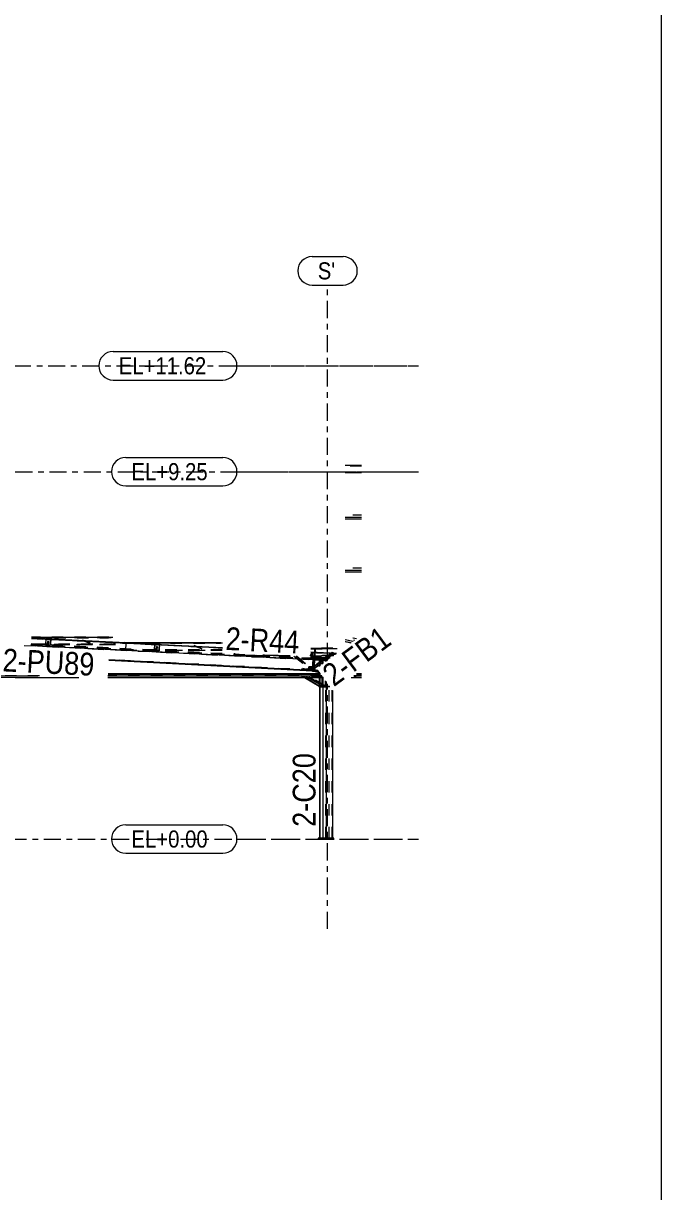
# Model space of a CAD drawing. Header units: millimetres. Extents: x -72 to 1100, y -472 to 348.
# Drawn here: x 988 to 1100, y -61.9 to 143.1 of the extents above; entities that cross this region are included whole.
import ezdxf

# ---------------------------------------------------------------- set-up
doc = ezdxf.new("R2010")
doc.units = ezdxf.units.MM
for name, pattern in [('XKITLINE00', [0]), ('XKITLINE02', [4, 2, -2]), ('XKITLINE03', [6, 3, -1, 1, -1])]:
    doc.linetypes.add(name, pattern=pattern)
for name, color, linetype, lineweight in [('DrawingSheet', 5, 'Continuous', 0), ('Part', 2, 'Continuous', 0), ('PartMark', 7, 'Continuous', 0), ('S-grid', 1, 'Continuous', 0)]:
    doc.layers.add(name, color=color, linetype=linetype, lineweight=lineweight)
doc.styles.add('ARIAL', font='ARIAL.TTF')

# ---------------------------------------------------------------- blocks, each defined once
blk = doc.blocks.new('*A1')
at = {"layer": 'DrawingSheet', "color": 5, "linetype": 'XKITLINE00', "lineweight": 0}
blk.add_line((1100.02, -471.87), (1100.02, 348.13), dxfattribs=at)
blk = doc.blocks.new('*A4')
at = {"layer": 'S-grid', "color": 1, "linetype": 'XKITLINE03', "lineweight": 0}
blk.add_line((104.31, 83.04), (1057.35, 83.04), dxfattribs=at)
blk = doc.blocks.new('*A5')
at = {"layer": 'S-grid', "color": 1, "linetype": 'XKITLINE03', "lineweight": 0}
blk.add_line((362.56, 64.46), (1057.35, 64.46), dxfattribs=at)
blk = doc.blocks.new('*A6')
at = {"layer": 'S-grid', "color": 1, "linetype": 'XKITLINE03', "lineweight": 0}
blk.add_line((-22.45, 0), (1057.35, 0), dxfattribs=at)
blk = doc.blocks.new('*A852')
at = {"layer": 'S-grid', "color": 1, "linetype": 'XKITLINE03', "lineweight": 0}
for p, q in [((1041.37, 31.41), (1041.37, 97.2)), ((1041.37, -15.75), (1041.37, 27.26))]:
    blk.add_line(p, q, dxfattribs=at)
at = {"layer": 'S-grid', "color": 3, "style": 'ARIAL', "width": 0.85}
blk.add_text("S'", height=3, dxfattribs=at).set_placement((1039.65, 98.2))
blk = doc.blocks.new('*A853')
at = {"layer": 'Part', "color": 2, "linetype": 'XKITLINE00', "lineweight": 0}
for p, q in [((1005.97, 34.41), (989.4, 35.23)), ((989.4, 35.2), (1022.9, 33.53)), ((1041.22, 31.3), (989.3, 33.89)), ((1022.91, 33.56), (1006.29, 34.39)), ((1042.92, 32.56), (1038.41, 32.79)), ((1038.41, 32.76), (1042.88, 32.53))]:
    blk.add_line(p, q, dxfattribs=at)
at = {"layer": 'Part', "color": 7, "linetype": 'XKITLINE02', "lineweight": 0}
for p, q in [((989.4, 35.22), (1022.91, 33.55)), ((989.4, 35.19), (1022.9, 33.52)), ((988.09, 33.98), (1041.26, 31.33)), ((1041.28, 31.34), (989.3, 33.93)), ((1041.24, 31.31), (989.3, 33.9)), ((1006.29, 34.39), (1005.97, 34.41)), ((1038.41, 32.77), (1042.9, 32.55)), ((1038.41, 32.74), (1042.86, 32.52))]:
    blk.add_line(p, q, dxfattribs=at)
blk = doc.blocks.new('*A854')
at = {"layer": 'Part', "color": 7, "linetype": 'XKITLINE02', "lineweight": 0}
for p, q in [((1038.83, 31.55), (989.31, 34.07)), ((1038.86, 31.71), (989.32, 34.24)), ((989.32, 34.17), (1038.86, 31.65)), ((1038.84, 31.61), (989.32, 34.14)), ((989.32, 34.13), (1038.85, 31.6)), ((1038.85, 31.6), (989.32, 34.12)), ((1038.75, 29.6), (1002.95, 31.42)), ((1002.95, 31.41), (1038.75, 29.58)), ((1038.76, 29.64), (1002.96, 31.47)), ((1038.75, 29.6), (1038.85, 31.6)), ((1038.85, 31.6), (1038.75, 29.59)), ((1038.84, 31.61), (1038.83, 31.55)), ((1038.83, 31.55), (1038.85, 31.6)), ((1038.86, 31.71), (1038.84, 31.61)), ((1038.85, 31.6), (1038.86, 31.65)), ((1038.86, 31.65), (1038.86, 31.71)), ((1038.75, 29.58), (1038.73, 29.48)), ((1038.74, 29.55), (1038.73, 29.55)), ((1038.74, 29.55), (1038.73, 29.48)), ((1038.73, 29.48), (1038.73, 29.48)), ((1038.75, 29.59), (1038.74, 29.59)), ((1038.75, 29.59), (1038.74, 29.55)), ((1038.75, 29.58), (1038.76, 29.64)), ((1038.76, 29.64), (1038.75, 29.6))]:
    blk.add_line(p, q, dxfattribs=at)
at = {"layer": 'Part', "color": 2, "linetype": 'XKITLINE00', "lineweight": 0}
for p, q in [((1038.74, 29.59), (1002.95, 31.42)), ((1038.73, 29.55), (1002.95, 31.37)), ((1038.73, 29.48), (1002.95, 31.31))]:
    blk.add_line(p, q, dxfattribs=at)
blk = doc.blocks.new('*A855')
at = {"layer": 'Part', "color": 2, "linetype": 'XKITLINE00', "lineweight": 0}
for p, q in [((983.72, 28.96), (978.56, 28.96)), ((978.56, 28.95), (978.56, 28.96)), ((978.56, 28.62), (978.56, 28.95)), ((978.56, 28.95), (983.88, 28.95)), ((1040.1, 28.96), (1002.83, 28.96)), ((1002.83, 28.95), (1040.11, 28.95)), ((1046.45, 28.95), (1047.35, 28.95)), ((1047.35, 28.96), (1046.46, 28.96)), ((978.54, 28.26), (978.54, 28.62)), ((978.54, 28.62), (990.52, 28.62)), ((997.68, 28.26), (978.54, 28.26)), ((1040.62, 28.26), (1002.8, 28.26)), ((1002.81, 28.62), (1040.36, 28.62)), ((1047.35, 28.26), (1045.52, 28.26)), ((1046, 28.62), (1047.35, 28.62))]:
    blk.add_line(p, q, dxfattribs=at)
at = {"layer": 'Part', "color": 7, "linetype": 'XKITLINE02', "lineweight": 0}
for p, q in [((978.56, 28.61), (978.56, 28.96)), ((978.56, 28.95), (978.56, 28.95)), ((990.78, 28.61), (978.54, 28.61)), ((978.54, 28.61), (978.54, 28.28)), ((997.42, 28.28), (978.54, 28.28)), ((978.54, 28.26), (978.54, 28.28)), ((1040.61, 28.28), (1002.8, 28.28)), ((1040.37, 28.61), (1002.81, 28.61)), ((1047.35, 28.28), (1045.54, 28.28)), ((1047.35, 28.61), (1045.98, 28.61))]:
    blk.add_line(p, q, dxfattribs=at)
blk = doc.blocks.new('*A867')
at = {"layer": 'Part', "color": 2, "linetype": 'XKITLINE00', "lineweight": 0}
for p, q in [((989.41, 35.4), (1003.69, 35.4)), ((989.42, 35.43), (1002.93, 35.43))]:
    blk.add_line(p, q, dxfattribs=at)
at = {"layer": 'Part', "color": 7, "linetype": 'XKITLINE02', "lineweight": 0}
for p, q in [((989.41, 35.39), (1003.66, 35.39)), ((989.41, 35.33), (1002.91, 35.33)), ((1002.93, 35.33), (989.41, 35.33)), ((1002.96, 35.42), (989.42, 35.42)), ((989.31, 34.11), (1003.37, 34.11)), ((1004.1, 34.08), (989.31, 34.08)), ((1004.13, 34.07), (989.31, 34.07)), ((1004.12, 34.18), (989.32, 34.18)), ((1004.15, 34.17), (989.32, 34.17)), ((1003.4, 34.12), (989.32, 34.12))]:
    blk.add_line(p, q, dxfattribs=at)
blk = doc.blocks.new('*A871')
at = {"layer": 'Part', "color": 7, "linetype": 'XKITLINE02', "lineweight": 0}
for p, q in [((999.64, 34.41), (998.35, 34.9)), ((999.63, 34.33), (998.34, 34.81)), ((999.61, 34.4), (999.6, 34.38)), ((999.6, 34.38), (999.6, 34.34)), ((999.6, 34.34), (999.63, 34.33)), ((999.64, 34.41), (999.61, 34.4)), ((999.63, 34.33), (999.66, 34.34)), ((999.67, 34.4), (999.64, 34.41)), ((999.66, 34.34), (999.67, 34.37)), ((999.67, 34.37), (999.67, 34.4))]:
    blk.add_line(p, q, dxfattribs=at)
blk = doc.blocks.new('*A880')
at = {"layer": 'Part', "color": 7, "linetype": 'XKITLINE02', "lineweight": 0}
for p, q in [((991.94, 35.32), (991.88, 34.04)), ((991.9, 34.03), (991.96, 35.31)), ((991.96, 35.31), (991.94, 35.32)), ((991.94, 35.32), (992.76, 35.32)), ((991.96, 35.31), (992.78, 35.31)), ((992.7, 34.04), (992.76, 35.32)), ((992.78, 35.31), (992.72, 34.03)), ((992.76, 35.32), (992.78, 35.31)), ((991.88, 34.04), (991.9, 34.03)), ((991.88, 34.04), (992.7, 34.04)), ((991.9, 34.03), (992.72, 34.03)), ((992.72, 34.03), (992.7, 34.04))]:
    blk.add_line(p, q, dxfattribs=at)
blk = doc.blocks.new('*A881')
at = {"layer": 'Part', "color": 7, "linetype": 'XKITLINE02', "lineweight": 0}
for p, q in [((992.31, 34.75), (992.04, 34.09)), ((992.07, 34.09), (992.04, 34.09)), ((992.04, 34.09), (992.27, 34.04)), ((992.07, 34.09), (992.34, 34.75)), ((992.31, 34.04), (992.07, 34.09)), ((992.27, 34.04), (992.31, 34.75)), ((992.31, 34.04), (992.27, 34.04)), ((992.34, 34.75), (992.31, 34.04)), ((992.34, 34.75), (992.31, 34.75))]:
    blk.add_line(p, q, dxfattribs=at)
blk = doc.blocks.new('*A900')
at = {"layer": 'Part', "color": 7, "linetype": 'XKITLINE02', "lineweight": 0}
for p, q in [((1019.26, 33.35), (1017.95, 33.84)), ((1019.27, 33.44), (1017.96, 33.93)), ((1019.24, 33.43), (1019.23, 33.4)), ((1019.23, 33.4), (1019.23, 33.37)), ((1019.23, 33.37), (1019.26, 33.35)), ((1019.27, 33.44), (1019.24, 33.43)), ((1019.26, 33.35), (1019.29, 33.36)), ((1019.3, 33.42), (1019.27, 33.44)), ((1019.29, 33.36), (1019.3, 33.39)), ((1019.3, 33.39), (1019.3, 33.42))]:
    blk.add_line(p, q, dxfattribs=at)
blk = doc.blocks.new('*A901')
at = {"layer": 'Part', "color": 7, "linetype": 'XKITLINE02', "lineweight": 0}
for p, q in [((1011.06, 34.34), (1010.99, 33.06)), ((1010.99, 33.06), (1011.01, 33.06)), ((1010.99, 33.06), (1011.81, 33.06)), ((1011.01, 33.06), (1011.07, 34.34)), ((1011.01, 33.06), (1011.83, 33.06)), ((1011.07, 34.34), (1011.06, 34.34)), ((1011.06, 34.34), (1011.88, 34.34)), ((1011.07, 34.34), (1011.89, 34.34)), ((1011.81, 33.06), (1011.88, 34.34)), ((1011.83, 33.06), (1011.81, 33.06)), ((1011.89, 34.34), (1011.83, 33.06)), ((1011.88, 34.34), (1011.89, 34.34))]:
    blk.add_line(p, q, dxfattribs=at)
blk = doc.blocks.new('*A902')
at = {"layer": 'Part', "color": 7, "linetype": 'XKITLINE02', "lineweight": 0}
for p, q in [((1011.42, 33.77), (1011.15, 33.12)), ((1011.18, 33.12), (1011.15, 33.12)), ((1011.15, 33.12), (1011.39, 33.06)), ((1011.18, 33.12), (1011.45, 33.77)), ((1011.42, 33.06), (1011.18, 33.12)), ((1011.39, 33.06), (1011.42, 33.77)), ((1011.42, 33.06), (1011.39, 33.06)), ((1011.45, 33.77), (1011.42, 33.06)), ((1011.45, 33.77), (1011.42, 33.77))]:
    blk.add_line(p, q, dxfattribs=at)
blk = doc.blocks.new('*A925')
at = {"layer": 'S-grid', "color": 1, "linetype": 'XKITLINE03', "lineweight": 0}
blk.add_line((1025.47, 0), (1057.35, 0), dxfattribs=at)
at = {"layer": 'S-grid', "color": 3, "style": 'ARIAL', "width": 0.85}
blk.add_text('EL+0.00', height=3, dxfattribs=at).set_placement((1006.95, -1.5))
blk = doc.blocks.new('*A926')
at = {"layer": 'S-grid', "color": 1, "linetype": 'XKITLINE00', "lineweight": 0}
for p, q in [((1005.95, 2.5), (1022.97, 2.5)), ((1005.95, -2.5), (1022.97, -2.5))]:
    blk.add_line(p, q, dxfattribs=at)
for centre, start, end in [((1005.95, 0), 90, 270), ((1022.97, 0), 270, 90)]:
    blk.add_arc(centre, 2.5, start, end, dxfattribs=at)
blk = doc.blocks.new('*A927')
at = {"layer": 'Part', "color": 2, "linetype": 'XKITLINE00', "lineweight": 0}
for p, q in [((1044.47, 35.04), (1045.84, 34.73)), ((1045.83, 35.31), (1046.45, 35.17)), ((1045.83, 35.3), (1046.43, 35.16)), ((1045.93, 34.96), (1046.11, 34.92)), ((1045.95, 35.31), (1046.47, 35.19)), ((1044.47, 34.68), (1045.47, 34.45))]:
    blk.add_line(p, q, dxfattribs=at)
at = {"layer": 'Part', "color": 7, "linetype": 'XKITLINE02', "lineweight": 0}
for p, q in [((1044.49, 35.02), (1045.83, 34.72)), ((1045.93, 35.3), (1046.45, 35.18)), ((1045.95, 34.95), (1046.1, 34.92)), ((1044.49, 34.69), (1045.49, 34.46)), ((1044.6, 34.68), (1045.51, 34.48)), ((1044.6, 34.67), (1045.49, 34.47))]:
    blk.add_line(p, q, dxfattribs=at)
blk = doc.blocks.new('*A928')
at = {"layer": 'Part', "color": 7, "linetype": 'XKITLINE02', "lineweight": 0}
for p, q in [((1039.89, 31.62), (1038.37, 31.96)), ((1038.38, 32.2), (1040.99, 31.62)), ((1038.38, 32.09), (1040.46, 31.62)), ((1040.42, 31.62), (1038.38, 32.08)), ((1039.89, 31.7), (1038.38, 32.04)), ((1040.99, 31.7), (1038.39, 32.28)), ((1040.99, 31.7), (1039.89, 31.7)), ((1039.89, 31.7), (1039.89, 31.62)), ((1039.89, 31.62), (1040.42, 31.62)), ((1040.42, 31.62), (1040.42, 30.71)), ((1040.46, 30.74), (1040.46, 31.62)), ((1040.46, 31.62), (1040.99, 31.62)), ((1040.99, 31.62), (1040.99, 31.7)), ((1038.97, 29.47), (1036.87, 29.94)), ((1038.5, 29.49), (1036.87, 29.86)), ((1039.64, 29.44), (1037.55, 29.91)), ((1039.77, 29.42), (1037.6, 29.9)), ((1039.66, 29.56), (1038.28, 29.87)), ((1038.28, 29.79), (1039.73, 29.47)), ((1038.84, 29.42), (1038.73, 29.44)), ((1038.95, 29.39), (1038.85, 29.42)), ((1039.89, 29.26), (1039.87, 29.27)), ((1039.89, 29.18), (1039.87, 29.19)), ((1039.89, 29.26), (1039.89, 29.25)), ((1039.89, 29.25), (1039.89, 29.18)), ((1039.89, 29.18), (1039.94, 29.18))]:
    blk.add_line(p, q, dxfattribs=at)
at = {"layer": 'Part', "color": 2, "linetype": 'XKITLINE00', "lineweight": 0}
for p, q in [((1038.73, 29.44), (1038.5, 29.49)), ((1038.85, 29.42), (1038.84, 29.42)), ((1039.87, 29.19), (1038.95, 29.39)), ((1039.87, 29.27), (1038.97, 29.47)), ((1039.78, 29.41), (1039.64, 29.44))]:
    blk.add_line(p, q, dxfattribs=at)
blk = doc.blocks.new('*A929')
at = {"layer": 'Part', "color": 2, "linetype": 'XKITLINE00', "lineweight": 0}
for p, q in [((1005.98, 34.42), (1005.81, 34.46)), ((1005.81, 34.46), (1005.81, 34.41)), ((1005.81, 34.46), (1022.61, 34.46)), ((1005.82, 34.45), (1005.82, 34.41)), ((1005.82, 34.45), (1005.97, 34.41)), ((1005.97, 34.41), (1005.97, 34.39)), ((1005.98, 34.42), (1005.98, 34.39)), ((1005.98, 34.42), (1022.95, 34.42)), ((1006.07, 33.11), (1006.01, 33.12)), ((1006.08, 33.09), (1006.01, 33.11)), ((1006.08, 33.2), (1006.07, 33.11)), ((1006.08, 33.09), (1006.08, 33.2)), ((1006.08, 33.2), (1006.08, 33.2)), ((1006.27, 33.2), (1006.08, 33.2)), ((1006.29, 33.2), (1006.08, 33.2)), ((1006.29, 33.09), (1006.08, 33.09))]:
    blk.add_line(p, q, dxfattribs=at)
at = {"layer": 'Part', "color": 7, "linetype": 'XKITLINE02', "lineweight": 0}
for p, q in [((1005.81, 34.41), (1005.81, 34.35)), ((1005.82, 34.41), (1005.81, 34.35)), ((1005.81, 34.35), (1005.81, 34.35)), ((1005.81, 34.35), (1022.58, 34.35)), ((1022.61, 34.35), (1005.81, 34.35)), ((1022.63, 34.45), (1005.82, 34.45)), ((1005.97, 34.39), (1005.91, 33.13)), ((1006.01, 33.11), (1005.91, 33.13)), ((1005.91, 33.13), (1022.88, 33.13)), ((1005.98, 34.39), (1005.92, 33.14)), ((1006.01, 33.12), (1005.92, 33.14)), ((1022.88, 33.14), (1005.92, 33.14)), ((1005.97, 34.41), (1022.95, 34.41)), ((1022.88, 33.11), (1006.07, 33.11)), ((1022.89, 33.2), (1006.27, 33.2)), ((1022.89, 33.2), (1006.29, 33.2)), ((1022.88, 33.09), (1006.29, 33.09))]:
    blk.add_line(p, q, dxfattribs=at)
blk = doc.blocks.new('*A930')
at = {"layer": 'Part', "color": 7, "linetype": 'XKITLINE02', "lineweight": 0}
for p, q in [((1039.96, 31.61), (1039.96, 30.37)), ((1039.96, 31.61), (1040, 31.6)), ((1041.07, 31.61), (1039.96, 31.61)), ((1040, 31.6), (1040, 30.4)), ((1040, 31.6), (1040.53, 31.6)), ((1040.53, 31.6), (1040.53, 30.79)), ((1040.53, 31.6), (1041.37, 31.41)), ((1040.58, 30.82), (1040.58, 31.6)), ((1040.58, 31.6), (1041.1, 31.6)), ((1041.38, 31.42), (1040.58, 31.6)), ((1041.07, 31.19), (1041.07, 31.61)), ((1041.1, 31.6), (1041.07, 31.61)), ((1041.1, 31.22), (1041.1, 31.6)), ((1041.1, 31.35), (1041.1, 31.3)), ((1041.1, 31.35), (1041.14, 31.34)), ((1041.29, 31.35), (1041.1, 31.35)), ((1041.14, 31.34), (1041.14, 31.3)), ((1041.14, 31.34), (1041.28, 31.34)), ((1039.96, 28.96), (1039.96, 28.26)), ((1040, 28.96), (1040, 28.26)), ((1040.53, 28.39), (1040.53, 28.26)), ((1040.53, 26.78), (1040.53, 26.71)), ((1040.58, 0.14), (1040.58, 28.33)), ((1041.07, 0.14), (1041.07, 27.66)), ((1041.1, 0.14), (1041.1, 27.61)), ((1041.63, 0.14), (1041.63, 26.91)), ((1041.67, 0.14), (1041.67, 26.85)), ((1042.2, 0.14), (1042.2, 26.13)), ((1042.24, 0.14), (1039.96, 0.14))]:
    blk.add_line(p, q, dxfattribs=at)
at = {"layer": 'Part', "color": 2, "linetype": 'XKITLINE00', "lineweight": 0}
for p, q in [((1041.1, 31.3), (1041.1, 31.21)), ((1041.14, 31.3), (1041.14, 31.24)), ((1039.96, 29.15), (1039.96, 28.96)), ((1040, 29.1), (1040, 28.96)), ((1039.96, 28.26), (1039.96, 0.14)), ((1040, 28.26), (1040, 0.14)), ((1040.53, 28.26), (1040.53, 26.78)), ((1040.53, 26.71), (1040.53, 0.14)), ((1041.1, 27.62), (1041.1, 0.14)), ((1041.14, 27.57), (1041.14, 0.14)), ((1042.24, 26.08), (1042.24, 0.14))]:
    blk.add_line(p, q, dxfattribs=at)
blk = doc.blocks.new('*A931')
at = {"layer": 'Part', "color": 2, "linetype": 'XKITLINE00', "lineweight": 0}
for p, q in [((1042.5, 0.14), (1039.71, 0.14)), ((1039.71, 0.14), (1039.71, 0)), ((1042.5, 0), (1039.71, 0)), ((1040.98, 0), (1040.98, 0.14)), ((1042.5, 0), (1042.5, 0.14))]:
    blk.add_line(p, q, dxfattribs=at)
at = {"layer": 'Part', "color": 7, "linetype": 'XKITLINE02', "lineweight": 0}
blk.add_line((1041.22, 0), (1041.22, 0.14), dxfattribs=at)
blk = doc.blocks.new('*A932')
at = {"layer": 'Part', "color": 7, "linetype": 'XKITLINE02', "lineweight": 0}
for p, q in [((1041.72, 26.78), (1040.63, 26.78)), ((1040.63, 26.71), (1040.63, 26.78)), ((1041.77, 26.71), (1040.63, 26.71)), ((1040.67, 26.71), (1040.67, 26.78)), ((1041.08, 26.71), (1041.08, 26.78)), ((1041.62, 26.71), (1041.62, 26.78)), ((1041.77, 26.71), (1041.77, 26.72))]:
    blk.add_line(p, q, dxfattribs=at)
blk = doc.blocks.new('*A933')
at = {"layer": 'Part', "color": 2, "linetype": 'XKITLINE00', "lineweight": 0}
for p, q in [((1040.03, 26.71), (1040.03, 26.78)), ((1040.03, 26.78), (1041.1, 26.78)), ((1041.1, 26.71), (1040.03, 26.71))]:
    blk.add_line(p, q, dxfattribs=at)
at = {"layer": 'Part', "color": 7, "linetype": 'XKITLINE02', "lineweight": 0}
for p, q in [((1040.44, 26.71), (1040.44, 26.78)), ((1040.58, 26.71), (1040.58, 26.78)), ((1041.58, 26.78), (1041.1, 26.78)), ((1041.58, 26.71), (1041.1, 26.71)), ((1041.13, 26.71), (1041.13, 26.78)), ((1041.54, 26.71), (1041.54, 26.78)), ((1041.58, 26.71), (1041.58, 26.78))]:
    blk.add_line(p, q, dxfattribs=at)
blk = doc.blocks.new('*A934')
at = {"layer": 'Part', "color": 7, "linetype": 'XKITLINE02', "lineweight": 0}
for p, q in [((1038.44, 33.38), (1042.26, 33.38)), ((1042.29, 33.38), (1038.44, 33.38)), ((1042.31, 33.47), (1038.45, 33.47)), ((1038.45, 33.44), (1043.01, 33.44)), ((1025.06, 32.62), (1025.03, 32.16)), ((1025.14, 32.13), (1025.03, 32.16)), ((1025.03, 32.16), (1034.04, 32.16)), ((1025.06, 32.62), (1025.04, 32.17)), ((1025.14, 32.15), (1025.04, 32.17)), ((1033.82, 32.17), (1025.04, 32.17)), ((1025.2, 32.13), (1025.2, 32.13)), ((1025.2, 32.13), (1034.5, 32.13)), ((1032.66, 32.23), (1025.38, 32.23)), ((1032.69, 32.23), (1025.4, 32.23)), ((1034.78, 32.12), (1025.4, 32.12)), ((1042.39, 32.17), (1038.38, 32.17)), ((1038.38, 32.16), (1042.38, 32.16)), ((1038.38, 32.13), (1042.34, 32.13)), ((1042.33, 32.12), (1038.38, 32.12)), ((1042.47, 32.23), (1038.39, 32.23)), ((1042.47, 32.23), (1038.39, 32.23))]:
    blk.add_line(p, q, dxfattribs=at)
at = {"layer": 'Part', "color": 2, "linetype": 'XKITLINE00', "lineweight": 0}
for p, q in [((1038.45, 33.49), (1042.29, 33.49)), ((1038.45, 33.45), (1043.04, 33.45)), ((1025.2, 32.13), (1025.14, 32.15)), ((1025.2, 32.12), (1025.14, 32.13)), ((1025.2, 32.12), (1025.21, 32.23)), ((1025.21, 32.23), (1025.2, 32.23)), ((1025.2, 32.23), (1025.2, 32.13)), ((1025.38, 32.23), (1025.2, 32.23)), ((1025.4, 32.12), (1025.2, 32.12)), ((1025.4, 32.23), (1025.21, 32.23))]:
    blk.add_line(p, q, dxfattribs=at)
blk = doc.blocks.new('*A935')
at = {"layer": 'Part', "color": 7, "linetype": 'XKITLINE02', "lineweight": 0}
for p, q in [((1039.85, 29.31), (1037.55, 29.83)), ((1039.84, 29.32), (1037.6, 29.83)), ((1037.47, 28.26), (1036.87, 28.61)), ((1037.33, 28.26), (1036.87, 28.53)), ((1037.99, 28.26), (1037.55, 28.53)), ((1040.46, 26.84), (1037.6, 28.52)), ((1040.99, 26.84), (1038.28, 28.43)), ((1038.28, 28.35), (1040.99, 26.75)), ((1040.42, 26.84), (1039.87, 27.16)), ((1039.89, 26.84), (1039.87, 26.84)), ((1039.89, 26.75), (1039.87, 26.76)), ((1040.42, 26.84), (1039.89, 26.84)), ((1039.89, 26.84), (1039.89, 26.75)), ((1039.89, 26.75), (1040.99, 26.75)), ((1040.42, 26.84), (1040.42, 28.54)), ((1040.46, 26.84), (1040.46, 28.48)), ((1040.99, 26.84), (1040.46, 26.84)), ((1040.99, 26.75), (1040.99, 26.84))]:
    blk.add_line(p, q, dxfattribs=at)
at = {"layer": 'Part', "color": 2, "linetype": 'XKITLINE00', "lineweight": 0}
for p, q in [((1039.87, 26.76), (1037.33, 28.26)), ((1039.87, 26.84), (1037.47, 28.26)), ((1039.87, 27.16), (1037.99, 28.26))]:
    blk.add_line(p, q, dxfattribs=at)
blk = doc.blocks.new('*A936')
at = {"layer": 'Part', "color": 7, "linetype": 'XKITLINE02', "lineweight": 0}
for p, q in [((1038.62, 29.79), (1038.64, 30.21)), ((1038.71, 29.68), (1038.62, 29.79)), ((1038.62, 29.79), (1038.63, 29.78)), ((1038.65, 30.21), (1038.63, 29.78)), ((1038.63, 29.78), (1038.72, 29.67)), ((1038.64, 30.21), (1039.11, 30.21)), ((1038.64, 30.21), (1038.65, 30.21)), ((1039.13, 30.21), (1038.65, 30.21)), ((1039.08, 29.68), (1038.71, 29.68)), ((1038.71, 29.68), (1038.72, 29.67)), ((1038.72, 29.67), (1039.1, 29.67)), ((1039.11, 30.21), (1039.08, 29.68)), ((1039.08, 29.68), (1039.1, 29.67)), ((1039.1, 29.67), (1039.13, 30.21)), ((1039.11, 30.21), (1039.13, 30.21))]:
    blk.add_line(p, q, dxfattribs=at)
blk = doc.blocks.new('*A937')
at = {"layer": 'Part', "color": 7, "linetype": 'XKITLINE02', "lineweight": 0}
for p, q in [((1042.19, 32.73), (1038.6, 30.07)), ((1038.6, 30.06), (1042.2, 32.72)), ((1042.33, 32.7), (1038.73, 30.04)), ((1038.73, 30.03), (1042.33, 32.69)), ((1038.85, 29.8), (1042.45, 32.47)), ((1042.46, 32.47), (1038.86, 29.8)), ((1042.2, 32.72), (1042.19, 32.73)), ((1042.19, 32.73), (1042.33, 32.7)), ((1042.33, 32.69), (1042.2, 32.72)), ((1042.33, 32.7), (1042.46, 32.47)), ((1042.45, 32.47), (1042.33, 32.69)), ((1042.46, 32.47), (1042.45, 32.47)), ((1038.6, 30.07), (1038.73, 30.04)), ((1038.6, 30.07), (1038.6, 30.06)), ((1038.6, 30.06), (1038.73, 30.03)), ((1038.86, 29.8), (1038.73, 30.04)), ((1038.73, 30.03), (1038.85, 29.8)), ((1038.85, 29.8), (1038.86, 29.8))]:
    blk.add_line(p, q, dxfattribs=at)
blk = doc.blocks.new('*A939')
at = {"layer": 'Part', "color": 7, "linetype": 'XKITLINE02', "lineweight": 0}
for p, q in [((1045.6, 28.32), (1046.27, 28.32)), ((1045.96, 28.59), (1046.42, 28.59)), ((1046.42, 28.61), (1045.98, 28.61)), ((1046.26, 28.32), (1046.26, 28.61)), ((1046.27, 28.32), (1046.27, 28.59)), ((1046.42, 28.59), (1046.42, 28.61))]:
    blk.add_line(p, q, dxfattribs=at)
blk = doc.blocks.new('*A940')
at = {"layer": 'Part', "color": 7, "linetype": 'XKITLINE02', "lineweight": 0}
for p, q in [((1035.46, 32.09), (1038.32, 29.8)), ((1035.47, 32.09), (1038.32, 29.8)), ((1035.82, 32.07), (1038.34, 30.06)), ((1035.84, 32.07), (1038.34, 30.07)), ((1035.92, 32.06), (1038.46, 30.03)), ((1035.95, 32.06), (1038.48, 30.04)), ((1038.32, 29.8), (1038.48, 30.04)), ((1038.32, 29.8), (1038.46, 30.03)), ((1038.32, 29.8), (1038.32, 29.8)), ((1038.34, 30.07), (1038.48, 30.04)), ((1038.34, 30.06), (1038.34, 30.07)), ((1038.46, 30.03), (1038.34, 30.06))]:
    blk.add_line(p, q, dxfattribs=at)
blk = doc.blocks.new('*A941')
at = {"layer": 'Part', "color": 7, "linetype": 'XKITLINE02', "lineweight": 0}
for p, q in [((1038.44, 33.37), (1039.18, 33.37)), ((1038.44, 33.37), (1039.16, 33.37)), ((1039.1, 32.09), (1039.16, 33.37)), ((1039.18, 33.37), (1039.12, 32.09)), ((1039.16, 33.37), (1039.18, 33.37)), ((1038.38, 32.09), (1039.1, 32.09)), ((1038.38, 32.09), (1039.12, 32.09)), ((1039.12, 32.09), (1039.1, 32.09))]:
    blk.add_line(p, q, dxfattribs=at)
blk = doc.blocks.new('*A942')
at = {"layer": 'Part', "color": 7, "linetype": 'XKITLINE02', "lineweight": 0}
for p, q in [((1038.38, 32.19), (1038.74, 32.8)), ((1038.71, 32.8), (1038.39, 32.25)), ((1038.67, 32.09), (1038.71, 32.8)), ((1038.74, 32.8), (1038.7, 32.09)), ((1038.74, 32.8), (1038.71, 32.8)), ((1038.37, 32.17), (1038.38, 32.19)), ((1038.38, 32.16), (1038.37, 32.17)), ((1038.7, 32.09), (1038.38, 32.16)), ((1038.38, 32.16), (1038.67, 32.09)), ((1038.7, 32.09), (1038.67, 32.09))]:
    blk.add_line(p, q, dxfattribs=at)
blk = doc.blocks.new('*A943')
at = {"layer": 'Part', "color": 7, "linetype": 'XKITLINE02', "lineweight": 0}
for p, q in [((1038.09, 29.68), (1038.11, 30.21)), ((1038.1, 29.67), (1038.09, 29.68)), ((1038.47, 29.68), (1038.09, 29.68)), ((1038.13, 30.21), (1038.1, 29.67)), ((1038.1, 29.67), (1038.48, 29.67)), ((1038.13, 30.21), (1038.11, 30.21)), ((1038.11, 30.21), (1038.59, 30.21)), ((1038.6, 30.21), (1038.13, 30.21)), ((1038.57, 29.79), (1038.47, 29.68)), ((1038.48, 29.67), (1038.47, 29.68)), ((1038.48, 29.67), (1038.58, 29.78)), ((1038.59, 30.21), (1038.57, 29.79)), ((1038.58, 29.78), (1038.57, 29.79)), ((1038.58, 29.78), (1038.6, 30.21)), ((1038.6, 30.21), (1038.59, 30.21))]:
    blk.add_line(p, q, dxfattribs=at)
blk = doc.blocks.new('*A946')
at = {"layer": 'Part', "color": 2, "linetype": 'XKITLINE00', "lineweight": 0}
for p, q in [((1038.95, 31.41), (1038.85, 29.4)), ((1039.06, 31.41), (1038.96, 29.39)), ((1038.96, 29.39), (1038.85, 29.4)), ((1038.97, 29.47), (1038.96, 29.39))]:
    blk.add_line(p, q, dxfattribs=at)
at = {"layer": 'Part', "color": 7, "linetype": 'XKITLINE02', "lineweight": 0}
for p, q in [((1038.87, 29.51), (1038.99, 31.78)), ((1038.96, 31.67), (1038.95, 31.41)), ((1038.99, 31.78), (1038.96, 31.67)), ((1038.96, 31.67), (1039.07, 31.67)), ((1038.98, 29.5), (1039.09, 31.78)), ((1039.09, 31.78), (1038.99, 31.78)), ((1039.07, 31.67), (1039.06, 31.41)), ((1039.07, 31.67), (1039.09, 31.78)), ((1038.85, 29.4), (1038.87, 29.51)), ((1038.87, 29.51), (1038.98, 29.5)), ((1038.98, 29.5), (1038.97, 29.47))]:
    blk.add_line(p, q, dxfattribs=at)
blk = doc.blocks.new('*A947')
at = {"layer": 'Part', "color": 2, "linetype": 'XKITLINE00', "lineweight": 0}
for p, q in [((1038.83, 31.42), (1038.73, 29.41)), ((1038.93, 31.41), (1038.83, 29.4)), ((1038.83, 29.4), (1038.73, 29.41)), ((1038.85, 29.48), (1038.83, 29.4))]:
    blk.add_line(p, q, dxfattribs=at)
at = {"layer": 'Part', "color": 7, "linetype": 'XKITLINE02', "lineweight": 0}
for p, q in [((1038.75, 29.52), (1038.86, 31.79)), ((1038.84, 31.68), (1038.83, 31.42)), ((1038.86, 31.79), (1038.84, 31.68)), ((1038.84, 31.68), (1038.95, 31.67)), ((1038.97, 31.78), (1038.86, 31.79)), ((1038.86, 29.51), (1038.97, 31.78)), ((1038.95, 31.67), (1038.93, 31.41)), ((1038.95, 31.67), (1038.97, 31.78)), ((1038.73, 29.41), (1038.75, 29.52)), ((1038.75, 29.52), (1038.86, 29.51)), ((1038.86, 29.51), (1038.85, 29.48))]:
    blk.add_line(p, q, dxfattribs=at)
blk = doc.blocks.new('*A948')
at = {"layer": 'Part', "color": 7, "linetype": 'XKITLINE02', "lineweight": 0}
for p, q in [((1040.05, 28.61), (1040.05, 28.64)), ((1040.34, 28.64), (1040.05, 28.64)), ((1040.37, 28.61), (1040.05, 28.61)), ((1040.31, 28.61), (1040.31, 28.64))]:
    blk.add_line(p, q, dxfattribs=at)
blk = doc.blocks.new('*A949')
at = {"layer": 'Part', "color": 7, "linetype": 'XKITLINE02', "lineweight": 0}
for p, q in [((1040.37, 28.61), (1037.97, 28.61)), ((1037.97, 28.61), (1037.97, 28.59)), ((1040.38, 28.59), (1037.97, 28.59)), ((1038.19, 28.32), (1038.19, 28.59)), ((1040.58, 28.32), (1038.19, 28.32)), ((1038.2, 28.32), (1038.2, 28.61)), ((1040.38, 28.59), (1040.38, 28.61))]:
    blk.add_line(p, q, dxfattribs=at)
blk = doc.blocks.new('*A950')
at = {"layer": 'Part', "color": 2, "linetype": 'XKITLINE00', "lineweight": 0}
for p, q in [((1039.06, 31.41), (1038.97, 29.58)), ((1041.07, 31.3), (1041.07, 31.19)), ((1038.96, 29.54), (1038.97, 29.58)), ((1038.96, 29.47), (1038.96, 29.54)), ((1039.71, 29.5), (1038.96, 29.54)), ((1039.76, 29.43), (1038.96, 29.47)), ((1038.97, 29.58), (1039.67, 29.55))]:
    blk.add_line(p, q, dxfattribs=at)
at = {"layer": 'Part', "color": 7, "linetype": 'XKITLINE02', "lineweight": 0}
for p, q in [((1039.07, 31.59), (1038.98, 29.59)), ((1039.06, 31.54), (1039.07, 31.6)), ((1039.07, 31.59), (1039.06, 31.41)), ((1039.07, 31.59), (1039.06, 31.54)), ((1039.06, 31.54), (1040.64, 31.46)), ((1039.07, 31.6), (1039.09, 31.7)), ((1039.08, 31.64), (1039.07, 31.59)), ((1039.07, 31.6), (1040.64, 31.52)), ((1039.07, 31.59), (1040.36, 31.52)), ((1039.07, 31.59), (1040.34, 31.53)), ((1039.09, 31.7), (1039.08, 31.64)), ((1039.08, 31.64), (1040.06, 31.59)), ((1039.09, 31.7), (1040.07, 31.65)), ((1040.07, 31.65), (1040.06, 31.59)), ((1040.06, 31.59), (1040.34, 31.53)), ((1040.64, 31.52), (1040.07, 31.65)), ((1040.34, 31.53), (1040.34, 31.48)), ((1041.06, 31.45), (1040.34, 31.48)), ((1040.34, 31.48), (1040.36, 31.48)), ((1040.36, 31.52), (1040.64, 31.46)), ((1040.36, 31.48), (1040.36, 31.52)), ((1041.08, 31.44), (1040.36, 31.48)), ((1040.64, 31.46), (1040.64, 31.52)), ((1041.04, 31.17), (1041.06, 31.45)), ((1041.06, 31.45), (1041.08, 31.44)), ((1041.08, 31.44), (1041.07, 31.3)), ((1038.98, 29.57), (1038.96, 29.47)), ((1038.98, 29.59), (1038.99, 29.63)), ((1038.99, 29.63), (1038.98, 29.57)), ((1038.98, 29.59), (1039.67, 29.55)), ((1038.98, 29.57), (1039.68, 29.53)), ((1039.63, 29.6), (1038.99, 29.63))]:
    blk.add_line(p, q, dxfattribs=at)
blk = doc.blocks.new('*A951')
at = {"layer": 'Part', "color": 7, "linetype": 'XKITLINE02', "lineweight": 0}
for p, q in [((1039.87, 31.77), (1039.87, 30.3)), ((1041.08, 31.77), (1039.87, 31.77)), ((1039.94, 31.77), (1039.94, 30.35)), ((1041.01, 31.15), (1041.01, 31.77)), ((1041.08, 31.2), (1041.08, 31.77)), ((1039.87, 28.96), (1039.87, 28.26)), ((1039.94, 28.96), (1039.94, 28.26)), ((1041.01, 26.63), (1041.01, 27.74)), ((1041.08, 26.63), (1041.08, 27.65)), ((1041.08, 26.63), (1039.96, 26.63))]:
    blk.add_line(p, q, dxfattribs=at)
at = {"layer": 'Part', "color": 2, "linetype": 'XKITLINE00', "lineweight": 0}
for p, q in [((1039.87, 29.27), (1039.87, 28.96)), ((1039.94, 29.18), (1039.94, 28.96)), ((1039.87, 28.26), (1039.87, 26.63)), ((1039.94, 28.26), (1039.94, 26.63)), ((1039.96, 26.63), (1039.87, 26.63))]:
    blk.add_line(p, q, dxfattribs=at)
blk = doc.blocks.new('*A952')
at = {"layer": 'Part', "color": 7, "linetype": 'XKITLINE02', "lineweight": 0}
for p, q in [((1039.96, 31.61), (1039.97, 31.68)), ((1041.14, 31.34), (1039.96, 31.61)), ((1041.07, 31.61), (1039.96, 31.61)), ((1041.14, 31.42), (1039.97, 31.68)), ((1039.97, 31.68), (1041.07, 31.68)), ((1041.58, 31.57), (1041.07, 31.68)), ((1041.07, 31.68), (1041.07, 31.61)), ((1041.5, 31.51), (1041.07, 31.61)), ((1041.14, 31.42), (1041.14, 31.34)), ((1041.37, 31.42), (1041.14, 31.42)), ((1041.14, 31.34), (1041.28, 31.34))]:
    blk.add_line(p, q, dxfattribs=at)
blk = doc.blocks.new('*A953')
at = {"layer": 'Part', "color": 7, "linetype": 'XKITLINE02', "lineweight": 0}
for p, q in [((1030.12, 32.36), (1030.1, 32.09)), ((1030.1, 32.09), (1030.12, 32.09)), ((1030.1, 32.09), (1030.92, 32.09)), ((1030.12, 32.09), (1030.13, 32.36)), ((1030.12, 32.09), (1030.94, 32.09)), ((1030.92, 32.09), (1030.94, 32.32)), ((1030.94, 32.09), (1030.92, 32.09)), ((1030.95, 32.32), (1030.94, 32.09))]:
    blk.add_line(p, q, dxfattribs=at)
blk = doc.blocks.new('*A954')
at = {"layer": 'Part', "color": 7, "linetype": 'XKITLINE02', "lineweight": 0}
for p, q in [((1030.35, 32.35), (1030.27, 32.14)), ((1030.3, 32.14), (1030.27, 32.14)), ((1030.27, 32.14), (1030.5, 32.09)), ((1030.3, 32.14), (1030.38, 32.34)), ((1030.53, 32.09), (1030.3, 32.14)), ((1030.5, 32.09), (1030.51, 32.34)), ((1030.53, 32.09), (1030.5, 32.09)), ((1030.54, 32.34), (1030.53, 32.09))]:
    blk.add_line(p, q, dxfattribs=at)
blk = doc.blocks.new('*A955')
at = {"layer": 'Part', "color": 2, "linetype": 'XKITLINE00', "lineweight": 0}
for p, q in [((1041.71, 32.46), (1042.64, 32.46)), ((1041.71, 32.46), (1041.71, 31.66)), ((1042.64, 32.35), (1042.64, 32.46)), ((1042.64, 32.46), (1042.64, 32.35))]:
    blk.add_line(p, q, dxfattribs=at)
at = {"layer": 'Part', "color": 7, "linetype": 'XKITLINE02', "lineweight": 0}
for p in [(1041.71, 32.46), (1041.71, 31.67)]:
    blk.add_line(p, (1041.71, 32.46), dxfattribs=at)
blk = doc.blocks.new('*A958')
at = {"layer": 'S-grid', "color": 1, "linetype": 'XKITLINE03', "lineweight": 0}
blk.add_line((1025.47, 83.04), (1057.35, 83.04), dxfattribs=at)
at = {"layer": 'S-grid', "color": 3, "style": 'ARIAL', "width": 0.85}
blk.add_text('EL+11.62', height=3, dxfattribs=at).set_placement((1004.72, 81.54))
blk = doc.blocks.new('*A959')
at = {"layer": 'S-grid', "color": 1, "linetype": 'XKITLINE00', "lineweight": 0}
for p, q in [((1003.72, 85.54), (1022.97, 85.54)), ((1003.72, 80.54), (1022.97, 80.54))]:
    blk.add_line(p, q, dxfattribs=at)
for centre, start, end in [((1003.72, 83.04), 90, 270), ((1022.97, 83.04), 270, 90)]:
    blk.add_arc(centre, 2.5, start, end, dxfattribs=at)
blk = doc.blocks.new('*A960')
at = {"layer": 'S-grid', "color": 1, "linetype": 'XKITLINE00', "lineweight": 0}
for p, q in [((1038.65, 102.2), (1044.09, 102.2)), ((1038.65, 97.2), (1044.09, 97.2))]:
    blk.add_line(p, q, dxfattribs=at)
for centre, start, end in [((1038.65, 99.7), 90, 270), ((1044.09, 99.7), 270, 90)]:
    blk.add_arc(centre, 2.5, start, end, dxfattribs=at)
blk = doc.blocks.new('*A961')
at = {"layer": 'S-grid', "color": 1, "linetype": 'XKITLINE03', "lineweight": 0}
blk.add_line((1025.47, 64.46), (1057.35, 64.46), dxfattribs=at)
at = {"layer": 'S-grid', "color": 3, "style": 'ARIAL', "width": 0.85}
blk.add_text('EL+9.25', height=3, dxfattribs=at).set_placement((1006.95, 62.96))
blk = doc.blocks.new('*A962')
at = {"layer": 'S-grid', "color": 1, "linetype": 'XKITLINE00', "lineweight": 0}
for p, q in [((1005.95, 66.96), (1022.97, 66.96)), ((1005.95, 61.96), (1022.97, 61.96))]:
    blk.add_line(p, q, dxfattribs=at)
for centre, start, end in [((1005.95, 64.46), 90, 270), ((1022.97, 64.46), 270, 90)]:
    blk.add_arc(centre, 2.5, start, end, dxfattribs=at)
blk = doc.blocks.new('*A963')
at = {"layer": 'Part', "color": 2, "linetype": 'XKITLINE00', "lineweight": 0}
for p, q in [((1044.47, 56.48), (1047.35, 56.48)), ((1047.35, 56.12), (1044.47, 56.12)), ((1047.35, 56.82), (1045.83, 56.82)), ((1047.35, 56.81), (1045.83, 56.81))]:
    blk.add_line(p, q, dxfattribs=at)
at = {"layer": 'Part', "color": 7, "linetype": 'XKITLINE02', "lineweight": 0}
for p, q in [((1044.49, 56.46), (1047.35, 56.46)), ((1047.35, 56.13), (1044.49, 56.13)), ((1045.93, 56.48), (1047.35, 56.48)), ((1045.95, 56.46), (1047.35, 56.46))]:
    blk.add_line(p, q, dxfattribs=at)
blk = doc.blocks.new('*A964')
at = {"layer": 'Part', "color": 2, "linetype": 'XKITLINE00', "lineweight": 0}
for p, q in [((1044.47, 47.19), (1047.35, 47.19)), ((1047.35, 47.54), (1045.83, 47.54)), ((1047.35, 47.52), (1045.83, 47.52)), ((1047.35, 46.83), (1044.47, 46.83))]:
    blk.add_line(p, q, dxfattribs=at)
at = {"layer": 'Part', "color": 7, "linetype": 'XKITLINE02', "lineweight": 0}
for p, q in [((1044.49, 47.18), (1047.35, 47.18)), ((1045.93, 47.19), (1047.35, 47.19)), ((1045.95, 47.18), (1047.35, 47.18)), ((1047.35, 46.85), (1044.49, 46.85))]:
    blk.add_line(p, q, dxfattribs=at)
blk = doc.blocks.new('*A965')
at = {"layer": 'Part', "color": 2, "linetype": 'XKITLINE00', "lineweight": 0}
for p, q in [((1047.35, 65.53), (1044.47, 65.53)), ((1047.35, 64.23), (1044.47, 64.23))]:
    blk.add_line(p, q, dxfattribs=at)
at = {"layer": 'Part', "color": 7, "linetype": 'XKITLINE02', "lineweight": 0}
for p, q in [((1047.35, 65.52), (1044.49, 65.52)), ((1047.35, 64.24), (1044.49, 64.24)), ((1047.35, 65.42), (1044.86, 65.42)), ((1047.35, 64.34), (1044.86, 64.34))]:
    blk.add_line(p, q, dxfattribs=at)
blk = doc.blocks.new('*A1164')
at = {"layer": 'PartMark', "color": 3, "style": 'ARIAL', "width": 0.85}
blk.add_text('2-PU89', height=4, rotation=-2.8533, dxfattribs=at).set_placement((984.25, 29.43))
blk = doc.blocks.new('*A1173')
at = {"layer": 'PartMark', "color": 3, "style": 'ARIAL', "width": 0.85}
blk.add_text('2-C20', height=4, rotation=90.0002, dxfattribs=at).set_placement((1039.26, 2.14))
blk = doc.blocks.new('*A1174')
at = {"layer": 'PartMark', "color": 3, "style": 'ARIAL', "width": 0.85}
blk.add_text('2-FB1', height=4, rotation=36.5432, dxfattribs=at).set_placement((1042.46, 26.62))
blk = doc.blocks.new('*A1175')
at = {"layer": 'PartMark', "color": 3, "style": 'ARIAL', "width": 0.85}
blk.add_text('2-R44', height=4, rotation=-2.9164, dxfattribs=at).set_placement((1023.39, 33.2))

msp = doc.modelspace()

# ---------------------------------------------------------------- block references
at = {"lineweight": 0}
for name in ['*A1', '*A960', '*A852', '*A4', '*A959', '*A958', '*A5', '*A962', '*A961', '*A965', '*A963', '*A964', '*A1175', '*A1174', '*A853', '*A867', '*A880', '*A871', '*A927', '*A1164', '*A854', '*A881', '*A929', '*A901', '*A902', '*A900', '*A934', '*A942', '*A941', '*A953', '*A954', '*A940', '*A928', '*A937', '*A947', '*A946', '*A950', '*A951', '*A952', '*A930', '*A955', '*A855', '*A935', '*A943', '*A936', '*A949', '*A933', '*A948', '*A932', '*A939', '*A1173', '*A926', '*A6', '*A925', '*A931']:
    msp.add_blockref(name, (0, 0), dxfattribs=at)

doc.saveas('drawing.dxf')
